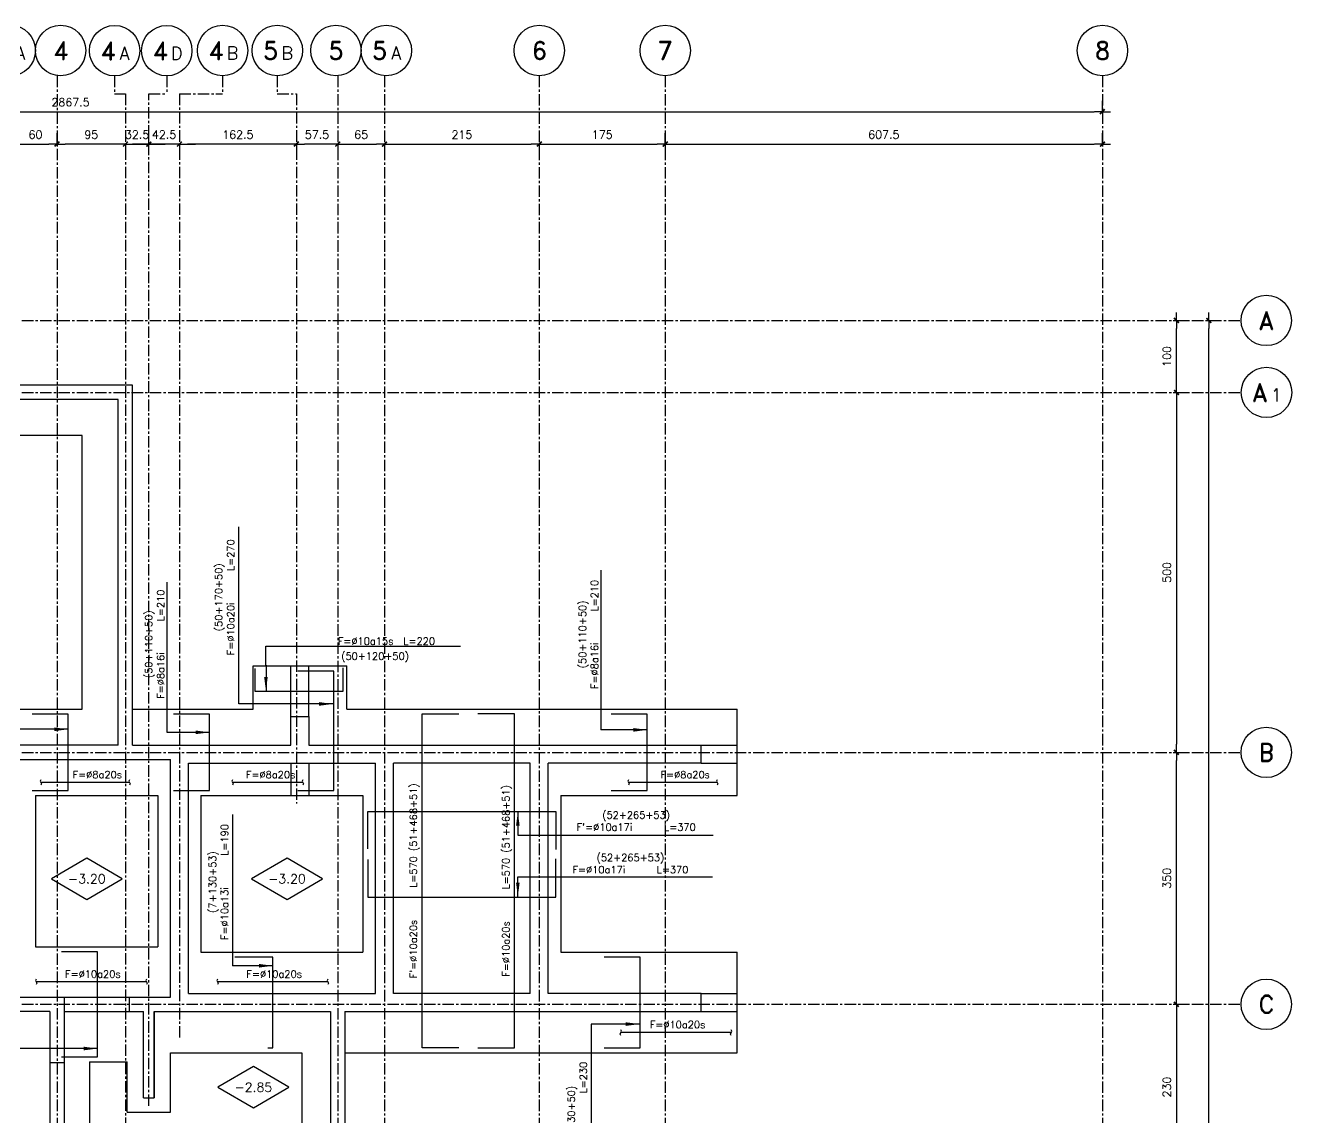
# Model space of a CAD drawing. Header units: millimetres. Extents: x -656631 to -653069, y 92820 to 96737.
# Drawn here: x -654829 to -653069, y 95220 to 96737 of the extents above; entities that cross this region are included whole.
import ezdxf
from ezdxf.enums import TextEntityAlignment as Align

# ---------------------------------------------------------------- set-up
doc = ezdxf.new("R2010")
doc.units = ezdxf.units.MM
doc.header["$LTSCALE"] = 0.5
doc.linetypes.add('CENTER', pattern=[50.8, 31.75, -6.35, 6.35, -6.35])
for name, color, linetype in [('A-LINEA 015', 6, 'Continuous'), ('CONTORNOS', 3, 'Continuous'), ('COTAS', 5, 'Continuous'), ('EJES', 1, 'CENTER'), ('fe', 7, 'Continuous'), ('FUNDACIONES', 3, 'Continuous'), ('MUROS', 3, 'Continuous'), ('NIVELES', 3, 'Continuous'), ('revision', 1, 'Continuous'), ('TEXTOS-SM', 3, 'Continuous'), ('TEXTOS1', 9, 'Continuous'), ('VIGAS', 3, 'Continuous')]:
    doc.layers.add(name, color=color, linetype=linetype)
doc.styles.add('ROMAND', font='romand')
doc.styles.add('ROMANS', font='romans')
doc.styles.add('ROMANS0', font='romans.shx')
doc.dimstyles.new('ING-50', dxfattribs={"dimscale": 5, "dimtxt": 2.25, "dimasz": 2.25, "dimexe": 3, "dimexo": 0, "dimgap": 1.5, "dimtad": 1, "dimdec": 1, "dimzin": 12, "dimdsep": 46, "dimtxsty": 'ROMANS', "dimblk1": 'TICK1', "dimblk2": 'TICK1', "dimsah": 1, "dimcen": 0.09, "dimclrd": 2, "dimclre": 1, "dimclrt": 3, "dimadec": 1, "dimazin": 3, "dimtfac": 1, "dimtdec": 1, "dimtix": 1, "dimtmove": 2, "dimatfit": 3, "dimfxl": 3, "dimtolj": 1, "dimtzin": 12, "dimarcsym": 0})

# ---------------------------------------------------------------- blocks, each defined once
blk = doc.blocks.new('NIVEL')
at = {"layer": 'NIVELES', "color": 3, "linetype": 'Continuous'}
blk.add_lwpolyline([(-48.8, 12.3), (0.5, -16.4), (49.7, 12.3), (0.5, 41)], close=True, dxfattribs=at)
at = {"layer": 'NIVELES', "color": 3, "linetype": 'Continuous', "style": 'ROMANS'}
blk.add_attdef('%%P00.00', text='', height=12.7, dxfattribs=at).set_placement((0.4, 6), align=Align.CENTER)
blk = doc.blocks.new('EJE-1')
at = {"color": 3, "linetype": 'Continuous'}
blk.add_circle((0, 0), 35, dxfattribs=at)
at = {"color": 5, "linetype": 'Continuous', "style": 'ROMAND'}
blk.add_attdef('0', text='', height=25, dxfattribs=at).set_placement((0.2, 0), align=Align.MIDDLE)
blk = doc.blocks.new('eje-3')
at = {"color": 3, "linetype": 'Continuous'}
blk.add_circle((0, 0), 35, dxfattribs=at)
at = {"color": 5, "linetype": 'Continuous', "style": 'ROMAND'}
for height, p in [(25, (-9.2, 0)), (18, (13.7, -3.6))]:
    blk.add_attdef('0', text='', height=height, dxfattribs=at).set_placement(p, align=Align.MIDDLE)
blk = doc.blocks.new('TICK1')
at = {"color": 2}
for points in [[(0, 0), (-1, 0)], [(0, 0), (1, 0)]]:
    blk.add_lwpolyline(points, dxfattribs=at)
at = {"color": 2, "const_width": 0.2}
blk.add_lwpolyline([(-0.3, -0.3), (0.3, 0.3)], dxfattribs=at)
blk = doc.blocks.new('*D6')
at = {"layer": 'COTAS', "color": 1, "lineweight": -2}
for p, q in [((-654844.7, 96572.5), (-654844.7, 96587.5)), ((-654784.7, 96572.5), (-654784.7, 96587.5))]:
    blk.add_line(p, q, dxfattribs=at)
at = {"layer": 'COTAS', "color": 2, "lineweight": -2}
blk.add_line((-654833.5, 96572.5), (-654796, 96572.5), dxfattribs=at)
at = {"layer": 'Defpoints', "color": 0}
for p in [(-654844.7, 96572.5), (-654784.7, 96572.5), (-654784.7, 96572.5)]:
    blk.add_point(p, dxfattribs=at)
at = {"layer": 'COTAS', "color": 2, "lineweight": -2, "xscale": 11.25, "yscale": 11.25, "zscale": 11.25, "rotation": 180}
blk.add_blockref('TICK1', (-654844.7, 96572.5), dxfattribs=at)
at = {"layer": 'COTAS', "color": 2, "lineweight": -2, "xscale": 11.25, "yscale": 11.25, "zscale": 11.25}
blk.add_blockref('TICK1', (-654784.7, 96572.5), dxfattribs=at)
at = {"layer": 'COTAS', "color": 3, "insert": (-654814.7, 96585.6), "char_height": 11.25, "attachment_point": 5, "style": 'ROMANS'}
blk.add_mtext('\\A1;60', dxfattribs=at)
blk = doc.blocks.new('*D7')
at = {"layer": 'COTAS', "color": 1, "lineweight": -2}
for p, q in [((-654784.7, 96572.5), (-654784.7, 96587.5)), ((-654689.7, 96572.5), (-654689.7, 96557.5))]:
    blk.add_line(p, q, dxfattribs=at)
at = {"layer": 'COTAS', "color": 2, "lineweight": -2}
blk.add_line((-654701, 96572.5), (-654773.5, 96572.5), dxfattribs=at)
at = {"layer": 'Defpoints', "color": 0}
for p in [(-654784.7, 96572.5), (-654784.7, 96572.5), (-654689.7, 96572.5)]:
    blk.add_point(p, dxfattribs=at)
at = {"layer": 'COTAS', "color": 2, "lineweight": -2, "xscale": 11.25, "yscale": 11.25, "zscale": 11.25, "rotation": 180}
blk.add_blockref('TICK1', (-654784.7, 96572.5), dxfattribs=at)
at = {"layer": 'COTAS', "color": 2, "lineweight": -2, "xscale": 11.25, "yscale": 11.25, "zscale": 11.25}
blk.add_blockref('TICK1', (-654689.7, 96572.5), dxfattribs=at)
at = {"layer": 'COTAS', "color": 3, "insert": (-654737.2, 96585.6), "char_height": 11.25, "attachment_point": 5, "style": 'ROMANS'}
blk.add_mtext('\\A1;95', dxfattribs=at)
blk = doc.blocks.new('*D8')
at = {"layer": 'COTAS', "color": 1, "lineweight": -2}
for p, q in [((-654657.2, 96572.5), (-654657.2, 96587.5)), ((-654689.7, 96572.5), (-654689.7, 96557.5))]:
    blk.add_line(p, q, dxfattribs=at)
at = {"layer": 'COTAS', "color": 2, "lineweight": -2}
for p, q in [((-654701, 96572.5), (-654712.2, 96572.5)), ((-654689.7, 96572.5), (-654657.2, 96572.5)), ((-654646, 96572.5), (-654634.7, 96572.5))]:
    blk.add_line(p, q, dxfattribs=at)
at = {"layer": 'Defpoints', "color": 0}
for p in [(-654689.7, 96572.5), (-654657.2, 96572.5), (-654657.2, 96572.5)]:
    blk.add_point(p, dxfattribs=at)
at = {"layer": 'COTAS', "color": 2, "lineweight": -2, "xscale": 11.25, "yscale": 11.25, "zscale": 11.25}
blk.add_blockref('TICK1', (-654689.7, 96572.5), dxfattribs=at)
at = {"layer": 'COTAS', "color": 2, "lineweight": -2, "xscale": 11.25, "yscale": 11.25, "zscale": 11.25, "rotation": 180}
blk.add_blockref('TICK1', (-654657.2, 96572.5), dxfattribs=at)
at = {"layer": 'COTAS', "color": 3, "insert": (-654673.5, 96585.6), "char_height": 11.25, "attachment_point": 5, "style": 'ROMANS'}
blk.add_mtext('\\A1;32.5', dxfattribs=at)
blk = doc.blocks.new('*D9')
at = {"layer": 'COTAS', "color": 1, "lineweight": -2}
for p, q in [((-654452.2, 96572.5), (-654452.2, 96557.5)), ((-654394.7, 96572.5), (-654394.7, 96557.5))]:
    blk.add_line(p, q, dxfattribs=at)
at = {"layer": 'COTAS', "color": 2, "lineweight": -2}
blk.add_line((-654406, 96572.5), (-654441, 96572.5), dxfattribs=at)
at = {"layer": 'Defpoints', "color": 0}
for p in [(-654452.2, 96572.5), (-654452.2, 96572.5), (-654394.7, 96572.5)]:
    blk.add_point(p, dxfattribs=at)
at = {"layer": 'COTAS', "color": 2, "lineweight": -2, "xscale": 11.25, "yscale": 11.25, "zscale": 11.25, "rotation": 180}
blk.add_blockref('TICK1', (-654452.2, 96572.5), dxfattribs=at)
at = {"layer": 'COTAS', "color": 2, "lineweight": -2, "xscale": 11.25, "yscale": 11.25, "zscale": 11.25}
blk.add_blockref('TICK1', (-654394.7, 96572.5), dxfattribs=at)
at = {"layer": 'COTAS', "color": 3, "insert": (-654423.5, 96585.6), "char_height": 11.25, "attachment_point": 5, "style": 'ROMANS'}
blk.add_mtext('\\A1;57.5', dxfattribs=at)
blk = doc.blocks.new('*D10')
at = {"layer": 'COTAS', "color": 1, "lineweight": -2}
for p, q in [((-654394.7, 96572.5), (-654394.7, 96557.5)), ((-654329.7, 96572.5), (-654329.7, 96557.5))]:
    blk.add_line(p, q, dxfattribs=at)
at = {"layer": 'COTAS', "color": 2, "lineweight": -2}
blk.add_line((-654383.5, 96572.5), (-654341, 96572.5), dxfattribs=at)
at = {"layer": 'Defpoints', "color": 0}
for p in [(-654394.7, 96572.5), (-654329.7, 96572.5), (-654329.7, 96572.5)]:
    blk.add_point(p, dxfattribs=at)
at = {"layer": 'COTAS', "color": 2, "lineweight": -2, "xscale": 11.25, "yscale": 11.25, "zscale": 11.25, "rotation": 180}
blk.add_blockref('TICK1', (-654394.7, 96572.5), dxfattribs=at)
at = {"layer": 'COTAS', "color": 2, "lineweight": -2, "xscale": 11.25, "yscale": 11.25, "zscale": 11.25}
blk.add_blockref('TICK1', (-654329.7, 96572.5), dxfattribs=at)
at = {"layer": 'COTAS', "color": 3, "insert": (-654362.2, 96585.6), "char_height": 11.25, "attachment_point": 5, "style": 'ROMANS'}
blk.add_mtext('\\A1;65', dxfattribs=at)
blk = doc.blocks.new('*D11')
at = {"layer": 'COTAS', "color": 1, "lineweight": -2}
for p, q in [((-653939.7, 96572.5), (-653939.7, 96587.5)), ((-654114.7, 96572.5), (-654114.7, 96557.5))]:
    blk.add_line(p, q, dxfattribs=at)
at = {"layer": 'COTAS', "color": 2, "lineweight": -2}
blk.add_line((-654103.5, 96572.5), (-653951, 96572.5), dxfattribs=at)
at = {"layer": 'Defpoints', "color": 0}
for p in [(-654114.7, 96572.5), (-653939.7, 96572.5), (-653939.7, 96572.5)]:
    blk.add_point(p, dxfattribs=at)
at = {"layer": 'COTAS', "color": 2, "lineweight": -2, "xscale": 11.25, "yscale": 11.25, "zscale": 11.25, "rotation": 180}
blk.add_blockref('TICK1', (-654114.7, 96572.5), dxfattribs=at)
at = {"layer": 'COTAS', "color": 2, "lineweight": -2, "xscale": 11.25, "yscale": 11.25, "zscale": 11.25}
blk.add_blockref('TICK1', (-653939.7, 96572.5), dxfattribs=at)
at = {"layer": 'COTAS', "color": 3, "insert": (-654027.2, 96585.6), "char_height": 11.25, "attachment_point": 5, "style": 'ROMANS'}
blk.add_mtext('\\A1;175', dxfattribs=at)
blk = doc.blocks.new('*D13')
at = {"layer": 'COTAS', "color": 1, "lineweight": -2}
for p, q in [((-653332.2, 96617.5), (-653332.2, 96632.5)), ((-656199.7, 96617.5), (-656199.7, 96602.5))]:
    blk.add_line(p, q, dxfattribs=at)
at = {"layer": 'COTAS', "color": 2, "lineweight": -2}
blk.add_line((-656188.5, 96617.5), (-653343.5, 96617.5), dxfattribs=at)
at = {"layer": 'Defpoints', "color": 0}
for p in [(-656199.7, 96617.5), (-653332.2, 96617.5), (-653332.2, 96617.5)]:
    blk.add_point(p, dxfattribs=at)
at = {"layer": 'COTAS', "color": 2, "lineweight": -2, "xscale": 11.25, "yscale": 11.25, "zscale": 11.25, "rotation": 180}
blk.add_blockref('TICK1', (-656199.7, 96617.5), dxfattribs=at)
at = {"layer": 'COTAS', "color": 2, "lineweight": -2, "xscale": 11.25, "yscale": 11.25, "zscale": 11.25}
blk.add_blockref('TICK1', (-653332.2, 96617.5), dxfattribs=at)
at = {"layer": 'COTAS', "color": 3, "insert": (-654766, 96630.6), "char_height": 11.25, "attachment_point": 5, "style": 'ROMANS'}
blk.add_mtext('\\A1;2867.5', dxfattribs=at)
blk = doc.blocks.new('*D15')
at = {"layer": 'COTAS', "color": 1, "lineweight": -2}
for p, q in [((-653234, 96327.5), (-653214.5, 96327.5)), ((-653234, 96227.4), (-653214.5, 96227.4))]:
    blk.add_line(p, q, dxfattribs=at)
at = {"layer": 'COTAS', "color": 2, "lineweight": -2}
blk.add_line((-653229.5, 96238.7), (-653229.5, 96316.2), dxfattribs=at)
at = {"layer": 'Defpoints', "color": 0}
for p in [(-653234, 96327.5), (-653229.5, 96327.5), (-653234, 96227.4)]:
    blk.add_point(p, dxfattribs=at)
at = {"layer": 'COTAS', "color": 2, "lineweight": -2, "xscale": 11.25, "yscale": 11.25, "zscale": 11.25}
for p, rotation in [((-653229.5, 96327.5), 90), ((-653229.5, 96227.4), 270)]:
    blk.add_blockref('TICK1', p, dxfattribs=dict(at, rotation=rotation))
at = {"layer": 'COTAS', "color": 3, "insert": (-653242.7, 96277.5), "char_height": 11.25, "attachment_point": 5, "rotation": 90, "style": 'ROMANS'}
blk.add_mtext('\\A1;100', dxfattribs=at)
blk = doc.blocks.new('*D16')
at = {"layer": 'COTAS', "color": 1, "lineweight": -2}
for p, q in [((-653234, 96227.4), (-653214.5, 96227.4)), ((-653234, 95727.5), (-653214.5, 95727.5))]:
    blk.add_line(p, q, dxfattribs=at)
at = {"layer": 'COTAS', "color": 2, "lineweight": -2}
blk.add_line((-653229.5, 96216.2), (-653229.5, 95738.7), dxfattribs=at)
at = {"layer": 'Defpoints', "color": 0}
for p in [(-653234, 96227.4), (-653234, 95727.5), (-653229.5, 95727.5)]:
    blk.add_point(p, dxfattribs=at)
at = {"layer": 'COTAS', "color": 2, "lineweight": -2, "xscale": 11.25, "yscale": 11.25, "zscale": 11.25}
for p, rotation in [((-653229.5, 96227.4), 90), ((-653229.5, 95727.5), 270)]:
    blk.add_blockref('TICK1', p, dxfattribs=dict(at, rotation=rotation))
at = {"layer": 'COTAS', "color": 3, "insert": (-653242.7, 95977.5), "char_height": 11.25, "attachment_point": 5, "rotation": 90, "style": 'ROMANS'}
blk.add_mtext('\\A1;500', dxfattribs=at)
blk = doc.blocks.new('*D17')
at = {"layer": 'COTAS', "color": 1, "lineweight": -2}
for p, q in [((-653234, 95727.5), (-653214.5, 95727.5)), ((-653234, 95377.5), (-653214.5, 95377.5))]:
    blk.add_line(p, q, dxfattribs=at)
at = {"layer": 'COTAS', "color": 2, "lineweight": -2}
blk.add_line((-653229.5, 95388.7), (-653229.5, 95716.2), dxfattribs=at)
at = {"layer": 'Defpoints', "color": 0}
for p in [(-653234, 95727.5), (-653229.5, 95727.5), (-653234, 95377.5)]:
    blk.add_point(p, dxfattribs=at)
at = {"layer": 'COTAS', "color": 2, "lineweight": -2, "xscale": 11.25, "yscale": 11.25, "zscale": 11.25}
for p, rotation in [((-653229.5, 95727.5), 90), ((-653229.5, 95377.5), 270)]:
    blk.add_blockref('TICK1', p, dxfattribs=dict(at, rotation=rotation))
at = {"layer": 'COTAS', "color": 3, "insert": (-653242.7, 95552.5), "char_height": 11.25, "attachment_point": 5, "rotation": 90, "style": 'ROMANS'}
blk.add_mtext('\\A1;350', dxfattribs=at)
blk = doc.blocks.new('*D18')
at = {"layer": 'COTAS', "color": 1, "lineweight": -2}
for p, q in [((-653234, 95377.5), (-653214.5, 95377.5)), ((-653234, 95147.5), (-653214.5, 95147.5))]:
    blk.add_line(p, q, dxfattribs=at)
at = {"layer": 'COTAS', "color": 2, "lineweight": -2}
blk.add_line((-653229.5, 95366.2), (-653229.5, 95158.7), dxfattribs=at)
at = {"layer": 'Defpoints', "color": 0}
for p in [(-653234, 95377.5), (-653234, 95147.5), (-653229.5, 95147.5)]:
    blk.add_point(p, dxfattribs=at)
at = {"layer": 'COTAS', "color": 2, "lineweight": -2, "xscale": 11.25, "yscale": 11.25, "zscale": 11.25}
for p, rotation in [((-653229.5, 95377.5), 90), ((-653229.5, 95147.5), 270)]:
    blk.add_blockref('TICK1', p, dxfattribs=dict(at, rotation=rotation))
at = {"layer": 'COTAS', "color": 3, "insert": (-653242.7, 95262.5), "char_height": 11.25, "attachment_point": 5, "rotation": 90, "style": 'ROMANS'}
blk.add_mtext('\\A1;230', dxfattribs=at)
blk = doc.blocks.new('*D25')
at = {"layer": 'COTAS', "color": 1, "lineweight": -2}
for p, q in [((-653189, 96327.5), (-653169.5, 96327.5)), ((-653189, 93347.5), (-653169.5, 93347.5))]:
    blk.add_line(p, q, dxfattribs=at)
at = {"layer": 'COTAS', "color": 2, "lineweight": -2}
blk.add_line((-653184.5, 93358.7), (-653184.5, 96316.2), dxfattribs=at)
at = {"layer": 'Defpoints', "color": 0}
for p in [(-653189, 96327.5), (-653184.5, 96327.5), (-653189, 93347.5)]:
    blk.add_point(p, dxfattribs=at)
at = {"layer": 'COTAS', "color": 2, "lineweight": -2, "xscale": 11.25, "yscale": 11.25, "zscale": 11.25}
for p, rotation in [((-653184.5, 96327.5), 90), ((-653184.5, 93347.5), 270)]:
    blk.add_blockref('TICK1', p, dxfattribs=dict(at, rotation=rotation))
at = {"layer": 'COTAS', "color": 3, "insert": (-653197.7, 94837.5), "char_height": 11.25, "attachment_point": 5, "rotation": 90, "style": 'ROMANS'}
blk.add_mtext('\\A1;2980', dxfattribs=at)
blk = doc.blocks.new('*D51')
at = {"layer": 'COTAS', "color": 1, "lineweight": -2}
for p, q in [((-654329.7, 96572.5), (-654329.7, 96557.5)), ((-654114.7, 96572.5), (-654114.7, 96557.5))]:
    blk.add_line(p, q, dxfattribs=at)
at = {"layer": 'COTAS', "color": 2, "lineweight": -2}
blk.add_line((-654318.5, 96572.5), (-654126, 96572.5), dxfattribs=at)
at = {"layer": 'Defpoints', "color": 0}
for p in [(-654329.7, 96572.5), (-654114.7, 96572.5), (-654114.7, 96572.5)]:
    blk.add_point(p, dxfattribs=at)
at = {"layer": 'COTAS', "color": 2, "lineweight": -2, "xscale": 11.25, "yscale": 11.25, "zscale": 11.25, "rotation": 180}
blk.add_blockref('TICK1', (-654329.7, 96572.5), dxfattribs=at)
at = {"layer": 'COTAS', "color": 2, "lineweight": -2, "xscale": 11.25, "yscale": 11.25, "zscale": 11.25}
blk.add_blockref('TICK1', (-654114.7, 96572.5), dxfattribs=at)
at = {"layer": 'COTAS', "color": 3, "insert": (-654222.2, 96585.6), "char_height": 11.25, "attachment_point": 5, "style": 'ROMANS'}
blk.add_mtext('\\A1;215', dxfattribs=at)
blk = doc.blocks.new('*D52')
at = {"layer": 'COTAS', "color": 1, "lineweight": -2}
for p, q in [((-654614.7, 96572.5), (-654614.7, 96557.5)), ((-654452.2, 96572.5), (-654452.2, 96557.5))]:
    blk.add_line(p, q, dxfattribs=at)
at = {"layer": 'COTAS', "color": 2, "lineweight": -2}
blk.add_line((-654463.5, 96572.5), (-654603.5, 96572.5), dxfattribs=at)
at = {"layer": 'Defpoints', "color": 0}
for p in [(-654614.7, 96572.5), (-654614.7, 96572.5), (-654452.2, 96572.5)]:
    blk.add_point(p, dxfattribs=at)
at = {"layer": 'COTAS', "color": 2, "lineweight": -2, "xscale": 11.25, "yscale": 11.25, "zscale": 11.25, "rotation": 180}
blk.add_blockref('TICK1', (-654614.7, 96572.5), dxfattribs=at)
at = {"layer": 'COTAS', "color": 2, "lineweight": -2, "xscale": 11.25, "yscale": 11.25, "zscale": 11.25}
blk.add_blockref('TICK1', (-654452.2, 96572.5), dxfattribs=at)
at = {"layer": 'COTAS', "color": 3, "insert": (-654533.5, 96585.6), "char_height": 11.25, "attachment_point": 5, "style": 'ROMANS'}
blk.add_mtext('\\A1;162.5', dxfattribs=at)
blk = doc.blocks.new('*D59')
at = {"layer": 'COTAS', "color": 1, "lineweight": -2}
for p, q in [((-654657.2, 96572.5), (-654657.2, 96587.5)), ((-654614.7, 96572.5), (-654614.7, 96557.5))]:
    blk.add_line(p, q, dxfattribs=at)
at = {"layer": 'COTAS', "color": 2, "lineweight": -2}
for p, q in [((-654668.5, 96572.5), (-654679.7, 96572.5)), ((-654614.7, 96572.5), (-654657.2, 96572.5)), ((-654603.5, 96572.5), (-654592.2, 96572.5))]:
    blk.add_line(p, q, dxfattribs=at)
at = {"layer": 'Defpoints', "color": 0}
for p in [(-654657.2, 96572.5), (-654657.2, 96572.5), (-654614.7, 96572.5)]:
    blk.add_point(p, dxfattribs=at)
at = {"layer": 'COTAS', "color": 2, "lineweight": -2, "xscale": 11.25, "yscale": 11.25, "zscale": 11.25}
blk.add_blockref('TICK1', (-654657.2, 96572.5), dxfattribs=at)
at = {"layer": 'COTAS', "color": 2, "lineweight": -2, "xscale": 11.25, "yscale": 11.25, "zscale": 11.25, "rotation": 180}
blk.add_blockref('TICK1', (-654614.7, 96572.5), dxfattribs=at)
at = {"layer": 'COTAS', "color": 3, "insert": (-654636, 96585.6), "char_height": 11.25, "attachment_point": 5, "style": 'ROMANS'}
blk.add_mtext('\\A1;42.5', dxfattribs=at)
blk = doc.blocks.new('FLECHA')
at = {"color": 2}
blk.add_lwpolyline([(0, 0, 0, 5, 0), (19.2, 0, 5, 5, 0)], format="xyseb", dxfattribs=at)
blk = doc.blocks.new('*D66')
at = {"layer": 'COTAS', "color": 1, "lineweight": -2}
for p, q in [((-653332.2, 96572.5), (-653332.2, 96587.5)), ((-653939.7, 96572.5), (-653939.7, 96557.5))]:
    blk.add_line(p, q, dxfattribs=at)
at = {"layer": 'COTAS', "color": 2, "lineweight": -2}
blk.add_line((-653928.5, 96572.5), (-653343.5, 96572.5), dxfattribs=at)
at = {"layer": 'Defpoints', "color": 0}
for p in [(-653939.7, 96572.5), (-653332.2, 96572.5), (-653332.2, 96572.5)]:
    blk.add_point(p, dxfattribs=at)
at = {"layer": 'COTAS', "color": 2, "lineweight": -2, "xscale": 11.25, "yscale": 11.25, "zscale": 11.25, "rotation": 180}
blk.add_blockref('TICK1', (-653939.7, 96572.5), dxfattribs=at)
at = {"layer": 'COTAS', "color": 2, "lineweight": -2, "xscale": 11.25, "yscale": 11.25, "zscale": 11.25}
blk.add_blockref('TICK1', (-653332.2, 96572.5), dxfattribs=at)
at = {"layer": 'COTAS', "color": 3, "insert": (-653636, 96585.6), "char_height": 11.25, "attachment_point": 5, "style": 'ROMANS'}
blk.add_mtext('\\A1;607.5', dxfattribs=at)

msp = doc.modelspace()

# ---------------------------------------------------------------- linework, layer by layer
at = {"ltscale": 0.5}
for p, q in [((-654684.71, 95387.45), (-654684.71, 95367.45)), ((-654664.71, 95247.45), (-654664.71, 95367.45)), ((-654649.71, 95247.45), (-654649.71, 95367.45))]:
    msp.add_line(p, q, dxfattribs=at)
at = {"layer": 'CONTORNOS', "color": 2}
for p, q in [((-654807.43, 95689.35), (-654808.36, 95687.49)), ((-654808.36, 95687.49), (-654806.5, 95683.77)), ((-654806.5, 95683.77), (-654807.43, 95681.92)), ((-654684.19, 95689.35), (-654685.12, 95687.49)), ((-654685.12, 95687.49), (-654683.26, 95683.77)), ((-654683.26, 95683.77), (-654684.19, 95681.92)), ((-654540.99, 95689.35), (-654541.92, 95687.49)), ((-654541.92, 95687.49), (-654540.06, 95683.77)), ((-654540.06, 95683.77), (-654540.99, 95681.92)), ((-654443.44, 95689.35), (-654444.37, 95687.49)), ((-654444.37, 95687.49), (-654442.51, 95683.77)), ((-654442.51, 95683.77), (-654443.44, 95681.92)), ((-653990.6, 95689.35), (-653991.52, 95687.49)), ((-653991.52, 95687.49), (-653989.67, 95683.77)), ((-653989.67, 95683.77), (-653990.6, 95681.92)), ((-653867.36, 95689.35), (-653868.29, 95687.49)), ((-653868.29, 95687.49), (-653866.43, 95683.77)), ((-653866.43, 95683.77), (-653867.36, 95681.92)), ((-654813.65, 95412.36), (-654814.58, 95410.51)), ((-654814.58, 95410.51), (-654812.72, 95406.79)), ((-654812.72, 95406.79), (-654813.65, 95404.93)), ((-654660.34, 95412.36), (-654661.27, 95410.51)), ((-654661.27, 95410.51), (-654659.42, 95406.79)), ((-654659.42, 95406.79), (-654660.34, 95404.93)), ((-654561.71, 95412.36), (-654562.64, 95410.51)), ((-654562.64, 95410.51), (-654560.78, 95406.79)), ((-654560.78, 95406.79), (-654561.71, 95404.93)), ((-654408.4, 95412.36), (-654409.33, 95410.51)), ((-654409.33, 95410.51), (-654407.48, 95406.79)), ((-654407.48, 95406.79), (-654408.4, 95404.93)), ((-654002.17, 95336.21), (-654000.32, 95339.92)), ((-654001.24, 95334.35), (-654002.17, 95336.21)), ((-654000.32, 95339.92), (-654001.24, 95341.78)), ((-653848.86, 95336.21), (-653847.01, 95339.92)), ((-653847.94, 95334.35), (-653848.86, 95336.21)), ((-653847.01, 95339.92), (-653847.94, 95341.78))]:
    msp.add_line(p, q, dxfattribs=at)
at = {"layer": 'EJES'}
for p, q in [((-654784.71, 96667.45), (-654784.71, 93007.45)), ((-654704.71, 96667.25), (-654704.71, 96642.45)), ((-654632.21, 96667.25), (-654632.21, 96642.45)), ((-654554.71, 96667.45), (-654554.71, 96642.45)), ((-654478.65, 96667.45), (-654478.65, 96642.45)), ((-654394.71, 96667.45), (-654394.71, 93007.45)), ((-654329.71, 96667.45), (-654329.71, 93007.45)), ((-654114.71, 96667.45), (-654114.71, 93007.45)), ((-653939.71, 96667.45), (-653939.71, 93007.45)), ((-653332.21, 96667.45), (-653332.21, 93007.45)), ((-654704.71, 96642.45), (-654689.71, 96642.45)), ((-654689.71, 96642.45), (-654689.71, 93007.45)), ((-654657.21, 95236.46), (-654657.21, 96642.45)), ((-654657.21, 96642.45), (-654632.21, 96642.45)), ((-654614.71, 96642.45), (-654614.71, 95330.7)), ((-654614.71, 96642.45), (-654554.71, 96642.45)), ((-654478.65, 96642.45), (-654452.21, 96642.45)), ((-654452.21, 96642.45), (-654452.21, 95656.39)), ((-656560.7, 96327.45), (-653139.54, 96327.45)), ((-656560.7, 96227.45), (-653139.31, 96227.45)), ((-656560.7, 95727.45), (-653139.54, 95727.45)), ((-656560.7, 95377.45), (-653139.54, 95377.45))]:
    msp.add_line(p, q, dxfattribs=at)
at = {"layer": 'fe', "ltscale": 0.5}
for p, q in [((-654509.77, 95844.16), (-654509.77, 95812.69)), ((-654387.09, 95812.69), (-654387.09, 95845.11)), ((-654509.77, 95812.69), (-654387.09, 95812.69))]:
    msp.add_line(p, q, dxfattribs=at)
at = {"layer": 'fe'}
for p, q in [((-654684.19, 95685.63), (-654807.43, 95685.63)), ((-654443.44, 95685.63), (-654540.99, 95685.63)), ((-653867.36, 95685.63), (-653990.6, 95685.63)), ((-654660.34, 95408.65), (-654813.65, 95408.65)), ((-654408.4, 95408.65), (-654561.71, 95408.65)), ((-653847.94, 95338.07), (-654001.24, 95338.07))]:
    msp.add_line(p, q, dxfattribs=at)
at = {"layer": 'fe', "ltscale": 0.5}
for points in [[(-654449.95, 95674.45), (-654399.95, 95674.45), (-654399.95, 95840.45), (-654449.95, 95840.45)], [(-654819.14, 95674.45), (-654769.14, 95674.45), (-654769.14, 95780.45), (-654819.14, 95780.45)], [(-654622.82, 95674.45), (-654572.82, 95674.45), (-654572.82, 95780.45), (-654622.82, 95780.45)], [(-654226.54, 95316.95), (-654277.54, 95316.95), (-654277.54, 95780.95), (-654226.54, 95780.95)], [(-654199.94, 95316.95), (-654148.94, 95316.95), (-654148.94, 95780.95), (-654199.94, 95780.95)], [(-654014.71, 95674.45), (-653964.71, 95674.45), (-653964.71, 95780.45), (-654014.71, 95780.45)], [(-654352.71, 95593.47), (-654352.71, 95645.47), (-654091.71, 95645.47), (-654091.71, 95592.47)], [(-654352.71, 95578.42), (-654352.71, 95526.42), (-654091.71, 95526.42), (-654091.71, 95579.42)], [(-654778.35, 95304.45), (-654728.35, 95304.45), (-654728.35, 95450.45), (-654778.35, 95450.45)], [(-654491.89, 95316.95), (-654484.89, 95316.95), (-654484.89, 95442.95), (-654537.89, 95442.95)], [(-654024.68, 95316.95), (-653974.68, 95316.95), (-653974.68, 95442.95), (-654024.68, 95442.95)]]:
    msp.add_lwpolyline(points, dxfattribs=at)
at = {"layer": 'FUNDACIONES', "ltscale": 0.15}
for p, q in [((-654749.71, 96167.45), (-655724.71, 96167.45)), ((-654749.71, 95787.45), (-654749.71, 96167.45)), ((-654512.21, 95847.45), (-654382.21, 95847.45)), ((-654512.21, 95787.45), (-654512.21, 95847.45)), ((-654382.21, 95787.45), (-654382.21, 95847.45)), ((-655584.71, 95787.45), (-654749.71, 95787.45)), ((-654679.71, 95787.45), (-654512.21, 95787.45)), ((-654382.21, 95787.45), (-653839.71, 95787.45)), ((-653839.71, 95667.45), (-653839.71, 95787.45)), ((-654814.71, 95667.45), (-654644.71, 95667.45)), ((-654814.71, 95667.45), (-654814.71, 95457.45)), ((-654644.71, 95667.45), (-654644.71, 95457.45)), ((-654584.71, 95667.45), (-654359.71, 95667.45)), ((-654584.71, 95667.45), (-654584.71, 95449.95)), ((-654359.71, 95667.45), (-654359.71, 95449.95)), ((-654084.71, 95667.45), (-653839.71, 95667.45)), ((-654084.71, 95667.45), (-654084.71, 95449.95)), ((-654814.71, 95457.45), (-654644.71, 95457.45)), ((-654584.71, 95449.95), (-654359.71, 95449.95)), ((-654084.71, 95449.95), (-653839.71, 95449.95)), ((-653839.71, 95309.95), (-653839.71, 95449.95)), ((-654739.71, 95297.45), (-654687.21, 95297.45)), ((-654739.71, 95297.45), (-654739.71, 94717.45)), ((-654687.21, 95227.45), (-654687.21, 95297.45)), ((-654627.21, 95309.95), (-654444.71, 95309.95)), ((-654627.21, 95227.45), (-654627.21, 95309.95)), ((-654444.71, 95309.95), (-654444.71, 95177.45)), ((-654384.71, 95309.95), (-653839.71, 95309.95)), ((-654687.21, 95227.45), (-654627.21, 95227.45))]:
    msp.add_line(p, q, dxfattribs=at)
at = {"layer": 'MUROS', "ltscale": 0.5}
for p, q in [((-654679.71, 96237.45), (-655654.71, 96237.45)), ((-654679.71, 95737.45), (-654679.71, 96237.45)), ((-654699.71, 96217.45), (-655674.71, 96217.45)), ((-654699.71, 95737.45), (-654699.71, 96217.45)), ((-654837.21, 95387.45), (-654774.71, 95387.45)), ((-654774.71, 95387.45), (-654774.71, 95295.95)), ((-654684.71, 95387.45), (-654684.71, 95367.45)), ((-653889.71, 95367.45), (-653889.71, 95392.45)), ((-654794.71, 95367.45), (-654837.21, 95367.45)), ((-654794.71, 95367.45), (-654794.71, 95295.95)), ((-654664.71, 95247.45), (-654664.71, 95367.45)), ((-654649.71, 95367.45), (-654649.71, 95247.45)), ((-654384.71, 95367.45), (-653889.71, 95367.45))]:
    msp.add_line(p, q, dxfattribs=at)
at = {"layer": 'MUROS'}
for p, q in [((-654459.71, 95737.45), (-654459.71, 95777.45)), ((-654459.71, 95777.45), (-654434.71, 95777.45)), ((-654434.71, 95777.45), (-654434.71, 95737.45)), ((-654699.71, 95737.45), (-655519.71, 95737.45)), ((-654679.71, 95737.45), (-654459.71, 95737.45)), ((-654434.71, 95737.45), (-653889.71, 95737.45)), ((-653889.71, 95712.45), (-653889.71, 95737.45)), ((-654837.21, 95717.45), (-654627.21, 95717.45)), ((-654627.21, 95387.45), (-654627.21, 95717.45)), ((-654602.21, 95712.45), (-654342.21, 95712.45)), ((-654602.21, 95392.45), (-654602.21, 95712.45)), ((-654342.21, 95392.45), (-654342.21, 95712.45)), ((-654317.21, 95392.45), (-654317.21, 95712.45)), ((-654127.21, 95712.45), (-654317.21, 95712.45)), ((-654127.21, 95392.45), (-654127.21, 95712.45)), ((-653889.71, 95712.45), (-654102.21, 95712.45)), ((-654102.21, 95392.45), (-654102.21, 95712.45)), ((-654684.71, 95387.45), (-654627.21, 95387.45)), ((-654602.21, 95392.45), (-654342.21, 95392.45)), ((-654127.21, 95392.45), (-654317.21, 95392.45)), ((-653889.71, 95392.45), (-654102.21, 95392.45)), ((-654684.71, 95367.45), (-654664.71, 95367.45)), ((-654649.71, 95367.45), (-654404.71, 95367.45)), ((-654774.71, 95295.95), (-654794.71, 95295.95)), ((-654664.71, 95247.45), (-654649.71, 95247.45))]:
    msp.add_line(p, q, dxfattribs=at)
at = {"layer": 'MUROS', "ltscale": 0.15}
for p, q in [((-654404.71, 95367.45), (-654404.71, 95157.45)), ((-654384.71, 95367.45), (-654384.71, 95157.45))]:
    msp.add_line(p, q, dxfattribs=at)
at = {"layer": 'revision', "ltscale": 0.5}
msp.add_line((-654494.36, 95848.72), (-654494.36, 95813.01), dxfattribs=at)
at = {"layer": 'TEXTOS1', "color": 1, "ltscale": 0.5}
for p, q in [((-654532.21, 95794.73), (-654532.21, 96040.55)), ((-654029.37, 95980.42), (-654029.37, 95758.72)), ((-654631.5, 95755.27), (-654631.5, 95963.77)), ((-654494.48, 95875.11), (-654224.06, 95875.11)), ((-654494.47, 95848.09), (-654494.47, 95875.19)), ((-654401.35, 95794.73), (-654532.21, 95794.73)), ((-654769.14, 95759.54), (-654860.18, 95759.54)), ((-654572.82, 95755.27), (-654631.5, 95755.27)), ((-653964.71, 95758.72), (-654029.37, 95758.72)), ((-654541.17, 95641.3), (-654541.17, 95431)), ((-654144.48, 95644.76), (-654144.48, 95612.38)), ((-654144.48, 95612.38), (-653873.13, 95612.38)), ((-654144.48, 95527.26), (-654144.48, 95554.36)), ((-654144.48, 95554.36), (-653874.06, 95554.36)), ((-654484.89, 95431), (-654541.17, 95431)), ((-653975.25, 95349.99), (-654042.73, 95349.99)), ((-654042.73, 95349.99), (-654042.73, 95105.75)), ((-654728.35, 95316.03), (-654854.94, 95316.03))]:
    msp.add_line(p, q, dxfattribs=at)
at = {"layer": 'VIGAS', "ltscale": 0.5}
for p, q in [((-654459.71, 95777.45), (-654459.71, 95847.45)), ((-654434.71, 95777.45), (-654434.71, 95847.45)), ((-653889.71, 95737.45), (-653839.71, 95737.45)), ((-654459.71, 95712.45), (-654459.71, 95667.45)), ((-654434.71, 95712.45), (-654434.71, 95667.45)), ((-653889.71, 95712.45), (-653839.71, 95712.45)), ((-654774.71, 95387.45), (-654684.71, 95387.45)), ((-653889.71, 95392.45), (-653839.71, 95392.45)), ((-654774.71, 95367.45), (-654684.71, 95367.45)), ((-653889.71, 95367.45), (-653839.71, 95367.45)), ((-654794.71, 95295.95), (-654794.71, 95118.95)), ((-654774.71, 95295.95), (-654774.71, 95118.95))]:
    msp.add_line(p, q, dxfattribs=at)

# ---------------------------------------------------------------- block references
at = {"layer": 'A-LINEA 015', "ltscale": 0.5}
ref = msp.add_blockref('eje-3', (-654849.71, 96702.45), dxfattribs=at)
ref.add_attrib('0', '3', dxfattribs={"layer": '0', "color": 5, "linetype": 'Continuous', "height": 25, "style": 'ROMAND'}).set_placement((-654858.91, 96702.45), align=Align.MIDDLE)
ref.add_attrib('0', 'A', dxfattribs={"layer": '0', "color": 5, "linetype": 'Continuous', "height": 18, "style": 'ROMAND'}).set_placement((-654836.03, 96698.87), align=Align.MIDDLE)
for p, values in [((-654779.71, 96702.45), {'0': '4'}), ((-654397.21, 96702.45), {'0': '5'}), ((-654114.71, 96702.45), {'0': '6'}), ((-653939.71, 96702.45), {'0': '7'}), ((-653332.21, 96702.45), {'0': '8'}), ((-653104.54, 96327.45), {'0': 'A'}), ((-653104.54, 95727.45), {'0': 'B'}), ((-653104.54, 95377.45), {'0': 'C'})]:
    msp.add_blockref('EJE-1', p, dxfattribs=at).add_auto_attribs(values)
ref = msp.add_blockref('eje-3', (-654704.71, 96702.25), dxfattribs=at)
ref.add_attrib('0', '4', dxfattribs={"layer": '0', "color": 5, "linetype": 'Continuous', "height": 25, "style": 'ROMAND'}).set_placement((-654713.91, 96702.25), align=Align.MIDDLE)
ref.add_attrib('0', 'A', dxfattribs={"layer": '0', "color": 5, "linetype": 'Continuous', "height": 18, "style": 'ROMAND'}).set_placement((-654691.03, 96698.66), align=Align.MIDDLE)
ref = msp.add_blockref('eje-3', (-654632.21, 96702.25), dxfattribs=at)
ref.add_attrib('0', '4', dxfattribs={"layer": '0', "color": 5, "linetype": 'Continuous', "height": 25, "style": 'ROMAND'}).set_placement((-654641.41, 96702.25), align=Align.MIDDLE)
ref.add_attrib('0', 'D', dxfattribs={"layer": '0', "color": 5, "linetype": 'Continuous', "height": 18, "style": 'ROMAND'}).set_placement((-654618.53, 96698.66), align=Align.MIDDLE)
ref = msp.add_blockref('eje-3', (-654554.71, 96702.45), dxfattribs=at)
ref.add_attrib('0', '4', dxfattribs={"layer": '0', "color": 5, "linetype": 'Continuous', "height": 25, "style": 'ROMAND'}).set_placement((-654563.91, 96702.45), align=Align.MIDDLE)
ref.add_attrib('0', 'B', dxfattribs={"layer": '0', "color": 5, "linetype": 'Continuous', "height": 18, "style": 'ROMAND'}).set_placement((-654541.03, 96698.87), align=Align.MIDDLE)
ref = msp.add_blockref('eje-3', (-654478.65, 96702.45), dxfattribs=at)
ref.add_attrib('0', '5', dxfattribs={"layer": '0', "color": 5, "linetype": 'Continuous', "height": 25, "style": 'ROMAND'}).set_placement((-654487.84, 96702.45), align=Align.MIDDLE)
ref.add_attrib('0', 'B', dxfattribs={"layer": '0', "color": 5, "linetype": 'Continuous', "height": 18, "style": 'ROMAND'}).set_placement((-654464.96, 96698.87), align=Align.MIDDLE)
ref = msp.add_blockref('eje-3', (-654327.21, 96702.45), dxfattribs=at)
ref.add_attrib('0', '5', dxfattribs={"layer": '0', "color": 5, "linetype": 'Continuous', "height": 25, "style": 'ROMAND'}).set_placement((-654336.41, 96702.45), align=Align.MIDDLE)
ref.add_attrib('0', 'A', dxfattribs={"layer": '0', "color": 5, "linetype": 'Continuous', "height": 18, "style": 'ROMAND'}).set_placement((-654313.53, 96698.87), align=Align.MIDDLE)
ref = msp.add_blockref('eje-3', (-653104.31, 96227.45), dxfattribs=at)
ref.add_attrib('0', 'A', dxfattribs={"layer": '0', "color": 5, "linetype": 'Continuous', "height": 25, "style": 'ROMAND'}).set_placement((-653113.5, 96227.45), align=Align.MIDDLE)
ref.add_attrib('0', '1', dxfattribs={"layer": '0', "color": 5, "linetype": 'Continuous', "height": 18, "style": 'ROMAND'}).set_placement((-653090.63, 96223.87), align=Align.MIDDLE)
at = {"layer": 'TEXTOS1', "color": 1, "ltscale": 0.5}
for p, rotation in [((-654494.48, 95812.95), 90), ((-654401.35, 95794.73), 180), ((-654769.14, 95759.54), 180), ((-654572.82, 95755.27), 180), ((-653964.71, 95758.72), 180), ((-654144.48, 95644.76), 270), ((-654144.48, 95527.26), 90), ((-654484.89, 95431), 180), ((-654728.35, 95316.03), 180)]:
    msp.add_blockref('FLECHA', p, dxfattribs=dict(at, rotation=rotation))
at = {"layer": 'TEXTOS1', "color": 1, "ltscale": 0.5, "xscale": -1}
msp.add_blockref('FLECHA', (-653975.25, 95349.99), dxfattribs=at)
at = {"layer": 'VIGAS', "ltscale": 0.5}
for p, values in [((-654743.75, 95539.44), {'%%P00.00': '-3.20'}), ((-654465.65, 95539.44), {'%%P00.00': '-3.20'}), ((-654512.33, 95249.87), {'%%P00.00': '-2.85'})]:
    msp.add_blockref('NIVEL', p, dxfattribs=at).add_auto_attribs(values)

# ---------------------------------------------------------------- texts
at = {"layer": 'TEXTOS-SM', "ltscale": 0.5, "style": 'ROMANS0'}
for s, rotation, p in [('F=%%c10a20i     L=270', 90, (-654538.45, 95942.87)), ('(50+170+50)', 90, (-654555.2, 95942.87)), ('F=%%c8a16i     L=210', 90, (-654032.93, 95891.33)), ('F=%%c8a16i     L=210', 90, (-654635.76, 95877.65)), ('(50+110+50)', 90, (-654049.68, 95891.33)), ('(50+110+50)', 90, (-654652.51, 95877.65)), ("F'=%%c10a20s     L=570 (51+468+51)", 90, (-654284.65, 95548.95)), ('F=%%c10a20s     L=570 (51+468+51)', 90, (-654156.05, 95548.95)), ('F=%%c10a13i     L=190', 90, (-654546.95, 95547.3)), ('(7+130+53)', 90, (-654563.7, 95547.3)), ('(52+265+53)', 360, (-653988.01, 95576.31)), ('F=%%c10a17i     L=370', 360, (-653988.01, 95559.56)), ('F=%%c10a13i     L=230', 90, (-654048.49, 95217.11)), ('(50+130+50)', 90, (-654065.24, 95217.11))]:
    msp.add_text(s, height=10, rotation=rotation, dxfattribs=at).set_placement(p, align=Align.CENTER)
for s, p in [('F=%%C10a15s  L=220', (-654327.08, 95876.92)), ('(50+120+50)', (-654342.79, 95856.14)), ('F=%%c8a20s', (-654728.75, 95691.44)), ('F=%%c8a20s', (-654488, 95691.44)), ('F=%%c8a20s', (-653911.92, 95691.44)), ('(52+265+53)', (-653980.15, 95635.35)), ("F'=%%c10a17i     L=370", (-653980.15, 95618.6)), ('F=%%c10a20s', (-654734.97, 95414.46)), ('F=%%c10a20s', (-654483.03, 95414.46)), ('F=%%c10a20s', (-653922.57, 95344.31))]:
    msp.add_text(s, height=10, dxfattribs=at).set_placement(p, align=Align.CENTER)

# ---------------------------------------------------------------- dimensions: what is measured, and where the dimension line sits
at = {"layer": 'COTAS'}
for base, p1, p2, picture, middle in [((-653332.21, 96617.45), (-656199.71, 96617.45), (-653332.21, 96617.45), '*D13', (-654765.96, 96630.58)), ((-654784.71, 96572.45), (-654844.71, 96572.45), (-654784.71, 96572.45), '*D6', (-654814.71, 96585.58)), ((-654657.21, 96572.45), (-654689.71, 96572.45), (-654657.21, 96572.45), '*D8', (-654673.46, 96585.58)), ((-654329.71, 96572.45), (-654394.71, 96572.45), (-654329.71, 96572.45), '*D10', (-654362.21, 96585.58)), ((-654114.71, 96572.45), (-654329.71, 96572.45), (-654114.71, 96572.45), '*D51', (-654222.21, 96585.58)), ((-653939.71, 96572.45), (-654114.71, 96572.45), (-653939.71, 96572.45), '*D11', (-654027.21, 96585.58)), ((-653332.21, 96572.45), (-653939.71, 96572.45), (-653332.21, 96572.45), '*D66', (-653635.96, 96585.58))]:
    dim = msp.add_linear_dim(base=base, p1=p1, p2=p2, dimstyle='ING-50', dxfattribs=at)
    dim.commit()
    dim.dimension.update_dxf_attribs({"geometry": picture, "text_midpoint": middle})
for base, p1, p2, angle, picture, middle in [((-654784.71, 96572.45), (-654689.71, 96572.45), (-654784.71, 96572.45), 180, '*D7', (-654737.21, 96585.58)), ((-654657.21, 96572.45), (-654614.71, 96572.45), (-654657.21, 96572.45), 180, '*D59', (-654635.96, 96585.58)), ((-654614.71, 96572.45), (-654452.21, 96572.45), (-654614.71, 96572.45), 180, '*D52', (-654533.46, 96585.58)), ((-654452.21, 96572.45), (-654394.71, 96572.45), (-654452.21, 96572.45), 180, '*D9', (-654423.46, 96585.58)), ((-653229.54, 96327.45), (-653234.04, 96227.45), (-653234.04, 96327.45), 90, '*D15', (-653242.67, 96277.45)), ((-653184.54, 96327.45), (-653189.04, 93347.45), (-653189.04, 96327.45), 90, '*D25', (-653197.67, 94837.45)), ((-653229.54, 95727.45), (-653234.04, 96227.45), (-653234.04, 95727.45), 270, '*D16', (-653242.67, 95977.45)), ((-653229.54, 95727.45), (-653234.04, 95377.45), (-653234.04, 95727.45), 90, '*D17', (-653242.67, 95552.45)), ((-653229.54, 95147.45), (-653234.04, 95377.45), (-653234.04, 95147.45), 270, '*D18', (-653242.67, 95262.45))]:
    dim = msp.add_linear_dim(base=base, p1=p1, p2=p2, angle=angle, dimstyle='ING-50', dxfattribs=at)
    dim.commit()
    dim.dimension.update_dxf_attribs({"geometry": picture, "text_midpoint": middle})

doc.saveas('drawing.dxf')
